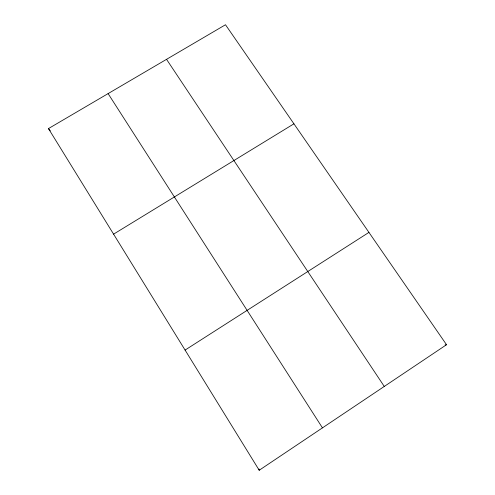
<?xml version="1.0" encoding="UTF-8"?>
<svg xmlns="http://www.w3.org/2000/svg" width="495" height="495" viewBox="0 0 495 495"><rect width="100%" height="100%" fill="white"/><g stroke="black" fill="none" stroke-linecap="round" stroke-linejoin="round"><path stroke-width="0.74" d="M259.213 470.25L446.533 344.718L225.491 24.75L48.467 128.589L259.213 470.25L258.984 468.982M185.081 350.07L368.942 232.396M113.578 234.147L293.931 123.818M445.079 344.91L446.533 344.718M48.467 128.589L50.28 130.866M166.537 59.332L384.275 386.44M108.108 93.605L322.455 427.866"/></g></svg>
